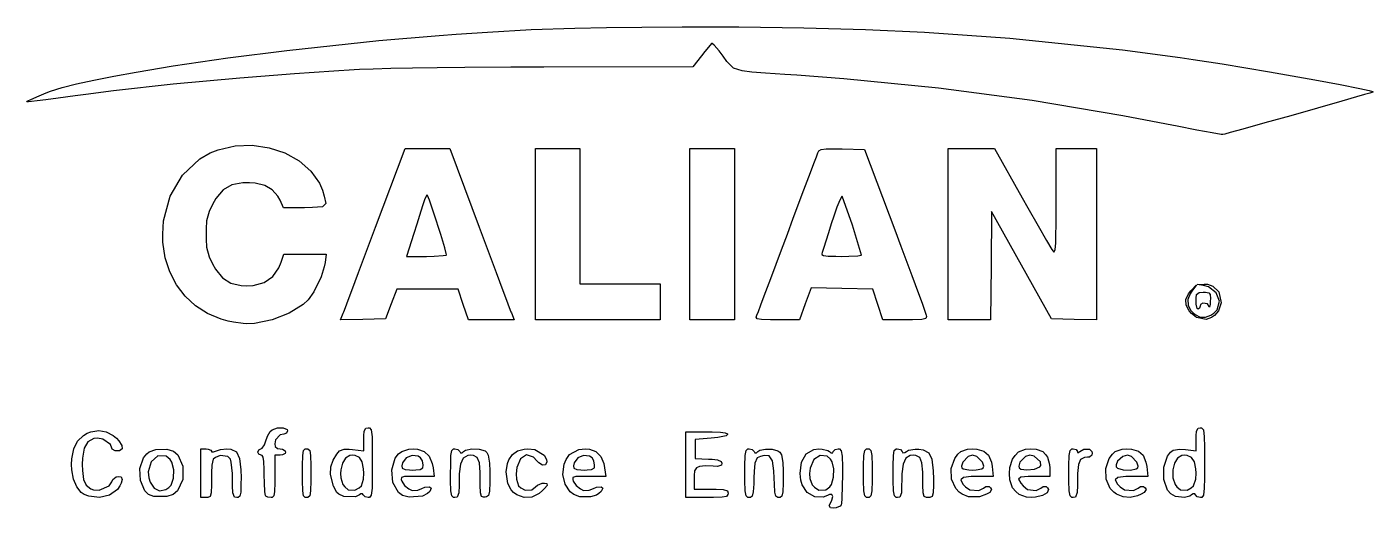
# Model space of a CAD drawing. Extents: x 33 to 669, y 0 to 227.
import ezdxf

# ---------------------------------------------------------------- set-up
doc = ezdxf.new("R2010")
doc.units = 0

msp = doc.modelspace()

# ---------------------------------------------------------------- linework, layer by layer
for p, q in [((199.066506, 221.018331), (227.5, 223.431587)), ((227.5, 223.431587), (235.560786, 224.020696)), ((235.560786, 224.020696), (250.46818, 225.027612)), ((250.46818, 225.027612), (271.094631, 226.151364)), ((271.094631, 226.151364), (291.7208, 226.877789)), ((291.7208, 226.877789), (306.627693, 227.178345)), ((306.627693, 227.178345), (323.268864, 227.357827)), ((323.268864, 227.357827), (342.338077, 227.43844)), ((342.338077, 227.43844), (353, 227.44861)), ((353, 227.44861), (369.073762, 227.401814)), ((369.073762, 227.401814), (399.775916, 227.004694)), ((399.775916, 227.004694), (428.873149, 226.182035)), ((428.873149, 226.182035), (456.752145, 224.908835)), ((456.752145, 224.908835), (497.132325, 222.099583)), ((127.77903, 212.77282), (155.685021, 216.356093)), ((155.685021, 216.356093), (199.066506, 221.018331)), ((355.605851, 218.862078), (353.084167, 215.761554)), ((356.194005, 219.533919), (355.605851, 218.862078)), ((356.431258, 219.537098), (356.194005, 219.533919)), ((357.402918, 218.784715), (356.431258, 219.537098)), ((359.765674, 216.123665), (357.402918, 218.784715)), ((497.132325, 222.099583), (550.317816, 216.543678)), ((550.317816, 216.543678), (577.5, 212.933658)), ((101.887036, 208.985285), (127.77903, 212.77282)), ((351.461225, 213.714754), (347.422449, 208.583014)), ((353.084167, 215.761554), (351.461225, 213.714754)), ((361.681757, 213.611383), (359.765674, 216.123665)), ((363.457659, 211.08812), (361.681757, 213.611383)), ((366.600762, 207.914888), (363.457659, 211.08812)), ((577.5, 212.933658), (583.650686, 212.039328)), ((583.650686, 212.039328), (597.378313, 209.916386)), ((597.378313, 209.916386), (619.679536, 206.226709)), ((64.521126, 202.31891), (73.923799, 204.193225)), ((73.923799, 204.193225), (84.409506, 206.101251)), ((84.409506, 206.101251), (101.887036, 208.985285)), ((159.298695, 205.24997), (133.367576, 203.235497)), ((177.83446, 206.532418), (159.298695, 205.24997)), ((187.5, 207.157609), (177.83446, 206.532418)), ((189.92024, 207.29061), (187.5, 207.157609)), ((196.366943, 207.541217), (189.92024, 207.29061)), ((204.782054, 207.768753), (196.366943, 207.541217)), ((214.957701, 207.970167), (204.782054, 207.768753)), ((226.686014, 208.142405), (214.957701, 207.970167)), ((239.759123, 208.282415), (226.686014, 208.142405)), ((261.435561, 208.425324), (239.759123, 208.282415)), ((276.961225, 208.471407), (261.435561, 208.425324)), ((347.422449, 208.583014), (276.961225, 208.471407)), ((370.661384, 206.638272), (366.600762, 207.914888)), ((375.160942, 206.057425), (370.661384, 206.638272)), ((381.705121, 205.534), (375.160942, 206.057425)), ((390.817325, 204.931916), (381.705121, 205.534)), ((396.5, 204.55885), (390.817325, 204.931916)), ((418.665708, 202.894552), (396.5, 204.55885)), ((619.679536, 206.226709), (641.06313, 202.459426)), ((42, 196.296263), (44.099163, 197.086616)), ((44.099163, 197.086616), (49.480023, 198.746767)), ((49.480023, 198.746767), (56.330272, 200.497144)), ((56.330272, 200.497144), (64.521126, 202.31891)), ((73.732014, 197.195687), (60.651003, 195.503218)), ((101.964016, 200.350261), (73.732014, 197.195687)), ((133.367576, 203.235497), (101.964016, 200.350261)), ((463.325478, 198.438861), (418.665708, 202.894552)), ((507.581581, 192.591559), (463.325478, 198.438861)), ((641.06313, 202.459426), (653.159419, 200.198517)), ((653.159419, 200.198517), (662.373401, 198.343707)), ((662.373401, 198.343707), (666.796954, 197.32512)), ((666.796954, 197.32512), (668.329754, 196.864758)), ((32.892761, 192.082435), (33, 192.266135)), ((33.567251, 191.996363), (32.892761, 192.082435)), ((33, 192.266135), (33.273926, 192.447268)), ((33.273926, 192.447268), (34.73584, 193.168725)), ((35.029333, 192.118629), (33.567251, 191.996363)), ((34.73584, 193.168725), (38.660156, 194.900944)), ((37.66577, 192.427274), (35.029333, 192.118629)), ((41.788918, 192.958867), (37.66577, 192.427274)), ((38.660156, 194.900944), (42, 196.296263)), ((47.711137, 193.749975), (41.788918, 192.958867)), ((55.744783, 194.837165), (47.711137, 193.749975)), ((60.651003, 195.503218), (55.744783, 194.837165)), ((550.424253, 185.48606), (507.581581, 192.591559)), ((653.793647, 192.313364), (642.304334, 189.02902)), ((660.864972, 194.356786), (653.793647, 192.313364)), ((664.513682, 195.42576), (660.864972, 194.356786)), ((667.10498, 196.20198), (664.513682, 195.42576)), ((668.463143, 196.63564), (667.10498, 196.20198)), ((668.329754, 196.864758), (668.624887, 196.708446)), ((668.624887, 196.708446), (668.463143, 196.63564)), ((571, 181.503178), (550.424253, 185.48606)), ((629.748351, 185.470171), (617.531467, 182.035268)), ((642.304334, 189.02902), (629.748351, 185.470171)), ((576.146867, 180.466492), (571, 181.503178)), ((585.437041, 178.656464), (576.146867, 180.466492)), ((592.659107, 177.331492), (585.437041, 178.656464)), ((607.059452, 179.122758), (601.196169, 177.520889)), ((617.531467, 182.035268), (607.059452, 179.122758)), ((596.93703, 176.652297), (592.659107, 177.331492)), ((597.698178, 176.605089), (596.93703, 176.652297)), ((598.564756, 176.82375), (597.698178, 176.605089)), ((601.196169, 177.520889), (598.564756, 176.82375)), ((114.588981, 165.085898), (119.485772, 167.888308)), ((119.485772, 167.888308), (123.264436, 169.414847)), ((123.264436, 169.414847), (131.175215, 171.236532)), ((131.175215, 171.236532), (139.2796, 171.508785)), ((139.2796, 171.508785), (147.244399, 170.342518)), ((147.244399, 170.342518), (154.73642, 167.848638)), ((154.73642, 167.848638), (161.422471, 164.138059)), ((197.557451, 132.75), (211.487331, 170)), ((211.487331, 170), (222.063524, 170)), ((222.063524, 170), (232.639718, 170)), ((232.639718, 170), (246.494146, 132.75)), ((273, 129.5), (273, 170)), ((273, 170), (283.5, 170)), ((283.5, 170), (294, 170)), ((294, 170), (294, 138)), ((346, 129.5), (346, 170)), ((346, 170), (356.5, 170)), ((356.5, 170), (367, 170)), ((367, 170), (367, 129.5)), ((404.524393, 162.951995), (405.701184, 166.083344)), ((405.701184, 166.083344), (406.390804, 167.909073)), ((406.390804, 167.909073), (406.534305, 168.282619)), ((406.534305, 168.282619), (406.814037, 168.810941)), ((406.814037, 168.810941), (407.908414, 169.51755)), ((407.908414, 169.51755), (410.297711, 169.834649)), ((410.297711, 169.834649), (414.679972, 169.854879)), ((414.679972, 169.854879), (417.836604, 169.782619)), ((417.836604, 169.782619), (428.434195, 169.5)), ((428.434195, 169.5), (442.727583, 131.5)), ((468, 129.5), (468, 170)), ((468, 170), (478.892857, 170)), ((478.892857, 170), (489.785715, 170)), ((489.785715, 170), (502.891422, 146.693092)), ((518.968197, 144.75), (519, 170)), ((519, 170), (528.5, 170)), ((528.5, 170), (538, 170)), ((538, 170), (538, 129.466168)), ((106.354899, 157.37991), (114.588981, 165.085898)), ((161.422471, 164.138059), (166.969358, 159.321688)), ((166.969358, 159.321688), (171.043889, 153.510437)), ((402.920017, 158.674093), (404.524393, 162.951995)), ((100.504898, 147.392633), (106.354899, 157.37991)), ((129.628362, 152.855566), (125.508333, 150.449883)), ((134.861197, 153.784539), (129.628362, 152.855566)), ((138.022382, 153.769685), (134.861197, 153.784539)), ((140.721843, 153.536956), (138.022382, 153.769685)), ((145.23955, 152.450287), (140.721843, 153.536956)), ((171.043889, 153.510437), (172.424898, 150.266391)), ((399.842078, 150.45542), (402.920017, 158.674093)), ((97.40467, 135.748387), (100.504898, 147.392633)), ((122.093225, 146.329324), (120.522552, 143.55154)), ((125.508333, 150.449883), (122.093225, 146.329324)), ((148.72948, 150.451024), (145.23955, 152.450287)), ((151.368244, 147.437991), (148.72948, 150.451024)), ((152.423631, 145.519694), (151.368244, 147.437991)), ((172.424898, 150.266391), (173.345215, 147.514494)), ((173.345215, 147.514494), (174.004747, 143.982434)), ((221.601501, 147.704102), (220.656676, 145.706055)), ((221.93174, 148), (221.601501, 147.704102)), ((222.131214, 147.700035), (221.93174, 148)), ((222.995788, 145.527855), (222.131214, 147.700035)), ((394.79775, 136.968903), (399.842078, 150.45542)), ((417.688897, 147.282364), (416.770757, 145.576426)), ((417.9338, 147.37888), (417.688897, 147.282364)), ((422.736366, 133.714797), (417.9338, 147.37888)), ((502.891422, 146.693092), (505.554078, 141.971567)), ((118.939928, 140.181799), (117.762385, 135.704453)), ((120.522552, 143.55154), (118.939928, 140.181799)), ((154.093835, 142), (152.423631, 145.519694)), ((164.046917, 142), (154.093835, 142)), ((167.769264, 142.012811), (164.046917, 142)), ((172.415633, 142.414486), (167.769264, 142.012811)), ((174.004747, 143.982434), (172.415633, 142.414486)), ((218.927744, 140.314697), (217.005982, 134.219922)), ((219.85623, 143.277295), (218.927744, 140.314697)), ((220.158462, 144.25), (219.85623, 143.277295)), ((220.656676, 145.706055), (220.158462, 144.25)), ((225.090038, 139.476633), (222.995788, 145.527855)), ((415.41822, 142.195078), (413.79535, 137.548477)), ((416.770757, 145.576426), (415.41822, 142.195078)), ((488.5, 140.139565), (488.233118, 114.569782)), ((502.645554, 114.819782), (488.5, 140.139565)), ((505.554078, 141.971567), (510.457665, 133.352359)), ((518.931025, 134.121488), (518.961022, 140.772673)), ((518.961022, 140.772673), (518.968197, 144.75)), ((97, 129.5), (97.40467, 135.748387)), ((117.762385, 135.704453), (117.521925, 131.928095)), ((217.005982, 134.219922), (215.590694, 129.75)), ((228.344128, 129.380325), (225.090038, 139.476633)), ((294, 138), (294, 106)), ((392.006623, 129.5), (394.79775, 136.968903)), ((412.93381, 134.87888), (411.262694, 129.585479)), ((413.79535, 137.548477), (412.93381, 134.87888)), ((427, 119.59595), (422.736366, 133.714797)), ((518.870411, 129.056872), (518.931025, 134.121488)), ((97.141769, 125.667339), (97, 129.5)), ((117.521925, 131.928095), (117.5, 129.5)), ((117.5, 129.5), (117.521925, 127.071905)), ((194.731852, 125.200231), (197.557451, 132.75)), ((215.590694, 129.75), (212.181039, 119)), ((230.275428, 122.941668), (228.344128, 129.380325)), ((246.494146, 132.75), (249.30454, 125.200928)), ((273, 89), (273, 129.5)), ((346, 89), (346, 129.5)), ((367, 129.5), (367, 89)), ((389.215616, 122.031763), (392.006623, 129.5)), ((411.262694, 129.585479), (409.2391, 123.240594)), ((442.727583, 131.5), (445.611027, 123.820679)), ((468, 89), (468, 129.5)), ((510.457665, 133.352359), (514.400408, 126.522037)), ((518.767476, 125.397157), (518.870411, 129.056872)), ((538, 129.466168), (538, 88.932337)), ((98.251111, 118.364771), (97.141769, 125.667339)), ((117.521925, 127.071905), (117.762385, 123.295547)), ((117.762385, 123.295547), (118.939928, 118.818201)), ((189.553201, 111.397718), (194.731852, 125.200231)), ((230.953774, 120.326704), (230.275428, 122.941668)), ((249.30454, 125.200928), (254.455887, 111.403564)), ((384.172178, 108.550171), (389.215616, 122.031763)), ((409.2391, 123.240594), (408.435944, 120.774164)), ((445.611027, 123.820679), (450.807277, 109.906372)), ((514.400408, 126.522037), (516.904054, 122.309116)), ((516.904054, 122.309116), (517.466761, 121.443092)), ((517.466761, 121.443092), (517.904965, 121.028905)), ((517.904965, 121.028905), (518.508122, 122.144373)), ((518.508122, 122.144373), (518.767476, 125.397157)), ((100.406391, 111.618989), (98.251111, 118.364771)), ((118.939928, 118.818201), (120.522552, 115.44846)), ((120.522552, 115.44846), (121.988463, 112.877034)), ((151.916486, 113.633899), (152.95438, 116.25)), ((152.95438, 116.25), (154.155104, 120)), ((154.155104, 120), (164.209221, 120)), ((164.209221, 120), (174.263338, 120)), ((173.73588, 116.067502), (173.341241, 114.057387)), ((174.263338, 120), (173.73588, 116.067502)), ((212.181039, 119), (221.590519, 119)), ((221.590519, 119), (225.246952, 119.05918)), ((225.246952, 119.05918), (229.403626, 119.331421)), ((229.403626, 119.331421), (230.837403, 119.599341)), ((230.837403, 119.599341), (231.036855, 119.75)), ((231.036855, 119.75), (230.953774, 120.326704)), ((408.255701, 120.25), (408.248122, 119.924727)), ((408.248122, 119.924727), (409.073881, 119.438835)), ((408.435944, 120.774164), (408.255701, 120.25)), ((409.073881, 119.438835), (411.213632, 119.146114)), ((411.213632, 119.146114), (414.898697, 119.014916)), ((414.898697, 119.014916), (417.393011, 119)), ((417.393011, 119), (421.123225, 119.047024)), ((421.123225, 119.047024), (425.35349, 119.263347)), ((425.35349, 119.263347), (426.80392, 119.476236)), ((426.80392, 119.476236), (427, 119.59595)), ((488.233118, 114.569782), (487.966235, 89)), ((516.791108, 89.5), (502.645554, 114.819782)), ((103.541448, 105.517731), (100.406391, 111.618989)), ((121.988463, 112.877034), (125.279407, 108.902812)), ((125.279407, 108.902812), (129.220327, 106.377074)), ((144.916436, 106.601254), (148.977287, 109.425058)), ((148.977287, 109.425058), (151.916486, 113.633899)), ((171.807743, 109.379119), (168.315039, 102.186136)), ((173.341241, 114.057387), (171.807743, 109.379119)), ((186.329319, 102.835351), (189.553201, 111.397718)), ((254.455887, 111.403564), (257.663262, 102.847797)), ((381.095378, 100.337808), (384.172178, 108.550171)), ((450.807277, 109.906372), (453.964663, 101.38447)), ((107.590121, 100.148734), (103.541448, 105.517731)), ((129.220327, 106.377074), (134.016593, 105.168198)), ((134.016593, 105.168198), (136.79966, 105.01645)), ((136.79966, 105.01645), (139.769407, 105.187153)), ((139.769407, 105.187153), (144.916436, 106.601254)), ((168.315039, 102.186136), (165.711225, 98.416714)), ((184.611845, 98.290981), (186.329319, 102.835351)), ((207.552998, 103.5), (204.863605, 96.5)), ((222.026499, 103.5), (207.552998, 103.5)), ((236.5, 103.5), (222.026499, 103.5)), ((238.985257, 96.25), (236.5, 103.5)), ((257.663262, 102.847797), (259.372222, 98.308868)), ((294, 106), (313, 106)), ((313, 106), (332, 106)), ((332, 106), (332, 97.5)), ((403.221946, 104.052195), (400.477025, 96.526098)), ((417.778866, 103.776098), (403.221946, 104.052195)), ((432.335786, 103.5), (417.778866, 103.776098)), ((434.751226, 96.25), (432.335786, 103.5)), ((581.483091, 101.322361), (582.59774, 102.694236)), ((583.09774, 102.615141), (582.1949, 101.208871)), ((582.59774, 102.694236), (585.19548, 105.5)), ((585.19548, 105.5), (583.09774, 102.615141)), ((585.205992, 100.975479), (586.489683, 101.922153)), ((585.5, 105.700336), (588.795455, 105.850168)), ((588.5, 105.270091), (585.5, 105.700336)), ((586.489683, 101.922153), (588.43732, 102)), ((588.43732, 102), (589.559556, 101.989568)), ((590.979607, 104.577842), (588.5, 105.270091)), ((588.795455, 105.850168), (590.352398, 105.784932)), ((589.559556, 101.989568), (591.010542, 101.762178)), ((590.352398, 105.784932), (593.017137, 104.906842)), ((594.570453, 101.733184), (590.979607, 104.577842)), ((591.010542, 101.762178), (591.653576, 100.939567)), ((593.017137, 104.906842), (595.79258, 102.160902)), ((596.022483, 97.794309), (594.570453, 101.733184)), ((595.79258, 102.160902), (596.936104, 97.06522)), ((112.486248, 95.599734), (107.590121, 100.148734)), ((118.16367, 91.958469), (112.486248, 95.599734)), ((163.381672, 96.169011), (156.814805, 92.081944)), ((165.711225, 98.416714), (163.381672, 96.169011)), ((183.31287, 94.871675), (184.611845, 98.290981)), ((204.863605, 96.5), (202.174212, 89.5)), ((241.470514, 89), (238.985257, 96.25)), ((259.372222, 98.308868), (260.665045, 94.895673)), ((332, 97.5), (332, 89)), ((378.316208, 92.939603), (379.491943, 96.065109)), ((379.491943, 96.065109), (381.095378, 100.337808)), ((400.477025, 96.526098), (397.732104, 89)), ((437.166667, 89), (434.751226, 96.25)), ((453.964663, 101.38447), (455.602781, 96.924088)), ((455.602781, 96.924088), (456.796196, 93.633017)), ((580.243334, 98.624621), (581.483091, 101.322361)), ((580.323938, 95.956), (580.243334, 98.624621)), ((581.726072, 93.277829), (580.323938, 95.956)), ((582.1949, 101.208871), (581.20106, 98.520269)), ((581.20106, 98.520269), (581.290008, 95.98732)), ((581.290008, 95.98732), (582.46215, 93.598504)), ((585, 98), (585.01056, 99.28898)), ((585.078906, 96.446875), (585, 98)), ((585.01056, 99.28898), (585.205992, 100.975479)), ((585.611719, 94.315625), (585.078906, 96.446875)), ((587, 95.5), (586.70625, 94.440625)), ((587.162809, 96.180529), (587, 95.5)), ((588.217345, 96.907176), (587.162809, 96.180529)), ((590.381755, 96.484064), (588.217345, 96.907176)), ((591.248897, 95.25), (590.381755, 96.484064)), ((591.68364, 96.237891), (591.411562, 94.905859)), ((591.653576, 100.939567), (591.788692, 99.137913)), ((591.759542, 97.75), (591.68364, 96.237891)), ((591.788692, 99.137913), (591.759542, 97.75)), ((594.958506, 93.784412), (596.022483, 97.794309)), ((596.936104, 97.06522), (595.645426, 93.194865)), ((124.556224, 89.312675), (118.16367, 91.958469)), ((128, 88.390498), (124.556224, 89.312675)), ((156.814805, 92.081944), (148.746728, 88.944695)), ((180.944654, 88.931775), (182.286112, 92.215888)), ((191.559433, 89.215888), (180.944654, 88.931775)), ((182.286112, 92.215888), (182.495032, 92.743685)), ((182.495032, 92.743685), (183.31287, 94.871675)), ((202.174212, 89.5), (191.559433, 89.215888)), ((260.665045, 94.895673), (261.479416, 92.774323)), ((261.479416, 92.774323), (261.687707, 92.25)), ((261.687707, 92.25), (263.02684, 89)), ((377.328733, 90.215501), (377.484835, 90.75)), ((377.772372, 89.493273), (377.328733, 90.215501)), ((377.484835, 90.75), (377.627735, 91.120224)), ((377.627735, 91.120224), (378.316208, 92.939603)), ((379.790731, 89.131901), (377.772372, 89.493273)), ((384.064127, 89.00958), (379.790731, 89.131901)), ((387.259063, 89), (384.064127, 89.00958)), ((451.135817, 89.005269), (447.691741, 89)), ((455.570386, 89.124271), (451.135817, 89.005269)), ((457.487032, 89.558681), (455.570386, 89.124271)), ((456.796196, 93.633017), (457.48383, 91.676346)), ((457.48383, 91.676346), (457.618893, 91.25)), ((457.789983, 90.513443), (457.487032, 89.558681)), ((457.618893, 91.25), (457.789983, 90.513443)), ((527.395554, 89.216168), (516.791108, 89.5)), ((538, 88.932337), (527.395554, 89.216168)), ((582.923077, 91.923077), (581.726072, 93.277829)), ((582.46215, 93.598504), (583.454545, 92.454545)), ((585.211675, 90.068136), (582.923077, 91.923077)), ((583.454545, 92.454545), (584.598271, 91.464126)), ((584.598271, 91.464126), (586.986943, 90.290534)), ((589.801194, 89.208281), (585.211675, 90.068136)), ((586, 94), (585.611719, 94.315625)), ((586.70625, 94.440625), (586, 94)), ((586.986943, 90.290534), (589.4843, 90.194283)), ((589.4843, 90.194283), (592.058809, 91.176589)), ((592.315741, 90.163343), (589.801194, 89.208281)), ((591.411562, 94.905859), (591.248897, 95.25)), ((592.058809, 91.176589), (593.365141, 92.07258)), ((593.66317, 91.031731), (592.315741, 90.163343)), ((593.365141, 92.07258), (594.958506, 93.784412)), ((595.645426, 93.194865), (593.66317, 91.031731)), ((130.3775, 87.909063), (128, 88.390498)), ((134.941754, 87.212842), (130.3775, 87.909063)), ((136.566341, 87.083808), (134.941754, 87.212842)), ((140.428411, 87.243699), (136.566341, 87.083808)), ((148.746728, 88.944695), (140.428411, 87.243699)), ((252.248677, 89), (241.470514, 89)), ((263.02684, 89), (252.248677, 89)), ((302.5, 89), (273, 89)), ((332, 89), (302.5, 89)), ((356.5, 89), (346, 89)), ((367, 89), (356.5, 89)), ((397.732104, 89), (387.259063, 89)), ((447.691741, 89), (437.166667, 89)), ((477.983118, 89), (468, 89)), ((487.966235, 89), (477.983118, 89)), ((56.80822, 31.63508), (59.556902, 34.336898)), ((59.556902, 34.336898), (61.293485, 35.353133)), ((61.293485, 35.353133), (63.131105, 36.095034)), ((64.482984, 32.821498), (61.733072, 31.353779)), ((63.131105, 36.095034), (66.802536, 36.676473)), ((66.243839, 33), (64.482984, 32.821498)), ((68.680935, 32.58993), (66.243839, 33)), ((66.802536, 36.676473), (70.353399, 36.074348)), ((72.404832, 30.024169), (68.680935, 32.58993)), ((70.353399, 36.074348), (73.645104, 34.312158)), ((73.645104, 34.312158), (75.150463, 33.003383)), ((75.150463, 33.003383), (76.331997, 31.717242)), ((145.531838, 31.25), (146.47314, 34.059375)), ((146.47314, 34.059375), (147.766281, 36.25)), ((147.766281, 36.25), (148.682766, 36.987322)), ((148.682766, 36.987322), (151.232745, 37.875598)), ((150.30968, 32.197858), (150, 30.3)), ((152.504041, 34.653453), (150.30968, 32.197858)), ((151.232745, 37.875598), (153.911558, 37.956935)), ((154.2, 35), (152.504041, 34.653453)), ((153.911558, 37.956935), (155.726592, 37.201193)), ((155.47125, 35.440625), (154.2, 35)), ((156, 36.5), (155.47125, 35.440625)), ((155.726592, 37.201193), (156, 36.5)), ((192, 32.572253), (192.013982, 34.172427)), ((192, 27.144506), (192, 32.572253)), ((192.013982, 34.172427), (192.17024, 36.381898)), ((192.17024, 36.381898), (192.947384, 37.821441)), ((192.947384, 37.821441), (194, 38)), ((194, 38), (194.636955, 37.94043)), ((194.636955, 37.94043), (195.476207, 36.954102)), ((195.476207, 36.954102), (195.873224, 33.678711)), ((195.873224, 33.678711), (195.979892, 28.902222)), ((344, 20.5), (344, 36)), ((344, 36), (354, 36)), ((356, 33), (348.5, 32.5)), ((348.5, 32.5), (348.5, 28)), ((354, 36), (356.570352, 35.98457)), ((359.240498, 33.296242), (356, 33)), ((356.570352, 35.98457), (360.41543, 35.850586)), ((363.154772, 34.18011), (359.240498, 33.296242)), ((360.41543, 35.850586), (362.71582, 35.555664)), ((362.71582, 35.555664), (363.690898, 35.07168)), ((363.75, 34.75), (363.154772, 34.18011)), ((363.690898, 35.07168), (363.75, 34.75)), ((585, 32.547115), (585.013935, 34.155587)), ((585, 27.09423), (585, 32.547115)), ((585.013935, 34.155587), (585.169942, 36.37576)), ((585.169942, 36.37576), (585.946906, 37.821049)), ((585.946906, 37.821049), (587, 38)), ((587, 38), (587.636955, 37.94043)), ((587.636955, 37.94043), (588.476207, 36.954102)), ((588.476207, 36.954102), (588.873224, 33.678711)), ((588.873224, 33.678711), (588.979892, 28.902222)), ((54.112123, 23.359126), (55.002501, 27.994387)), ((55.002501, 27.994387), (56.80822, 31.63508)), ((59.960733, 28.316868), (59.104173, 23.604882)), ((61.733072, 31.353779), (59.960733, 28.316868)), ((73, 28.345012), (72.404832, 30.024169)), ((73.18988, 27.810849), (73, 28.345012)), ((74.50714, 27.102156), (73.18988, 27.810849)), ((75.5, 27), (74.50714, 27.102156)), ((76.600183, 27.111074), (75.5, 27)), ((76.331997, 31.717242), (77.724082, 29.530125)), ((77.815776, 27.955258), (76.600183, 27.111074)), ((77.724082, 29.530125), (77.815776, 27.955258)), ((87.877065, 23.833416), (89.457386, 25.717004)), ((89.457386, 25.717004), (90.684417, 26.55835)), ((90.684417, 26.55835), (93.799176, 27.690255)), ((93.799176, 27.690255), (99.035102, 27.902909)), ((99.035102, 27.902909), (102.055391, 26.970356)), ((102.055391, 26.970356), (104.174024, 25.233742)), ((115, 16.5), (115, 28)), ((115, 28), (117.5, 28)), ((117.5, 28), (118.470703, 27.918318)), ((118.470703, 27.918318), (119.802734, 27.366759)), ((119.802734, 27.366759), (120, 26.964816)), ((120, 26.964816), (120.114728, 26.563428)), ((120.114728, 26.563428), (121.069531, 26.563428)), ((121.069531, 26.563428), (121.934259, 26.964816)), ((121.934259, 26.964816), (124.331108, 27.695915)), ((124.331108, 27.695915), (127.377555, 28)), ((127.377555, 28), (129.207149, 27.867718)), ((129.207149, 27.867718), (131.837789, 26.598268)), ((131.837789, 26.598268), (133.323528, 23.519638)), ((142, 26.5), (142.417285, 27.559375)), ((142.440625, 25.440625), (142, 26.5)), ((142.417285, 27.559375), (143.420545, 28)), ((143.5, 25), (142.440625, 25.440625)), ((143.420545, 28), (144.031218, 28.25226)), ((144.031218, 28.25226), (145.150705, 29.975531)), ((145.150705, 29.975531), (145.531838, 31.25)), ((150, 30.3), (150.117527, 29.186875)), ((150.117527, 29.186875), (151.290082, 28.108125)), ((151.290082, 28.108125), (152.5, 28)), ((152.5, 28), (153.546875, 27.896875)), ((153.546875, 27.896875), (154.828125, 27.128125)), ((154.828125, 25.871875), (153.546875, 25.103125)), ((154.828125, 27.128125), (155, 26.5)), ((155, 26.5), (154.828125, 25.871875)), ((163.136039, 24.899414), (163.539232, 27.217773)), ((163.539232, 27.217773), (164.373132, 27.950195)), ((164.373132, 27.950195), (165, 28)), ((165, 28), (165.626868, 27.950195)), ((165.626868, 27.950195), (166.460768, 27.217773)), ((166.460768, 27.217773), (166.863961, 24.899414)), ((177.503449, 22.645704), (179.195196, 25.521022)), ((179.195196, 25.521022), (180.505433, 26.993587)), ((180.505433, 26.993587), (182.662046, 27.893701)), ((182.662046, 27.893701), (185.015156, 27.850435)), ((185.015156, 27.850435), (186.668915, 27.694722)), ((186.668915, 27.694722), (192, 27.144506)), ((195.979892, 28.902222), (195.998624, 24.294556)), ((206.759313, 23.647273), (208.427339, 25.691158)), ((208.427339, 25.691158), (209.889967, 26.740509)), ((209.889967, 26.740509), (213.288245, 27.868775)), ((213.288245, 27.868775), (215.38145, 28)), ((215.38145, 28), (217.284838, 27.857294)), ((217.284838, 27.857294), (220.476268, 26.724944)), ((220.476268, 26.724944), (222.825568, 24.484015)), ((233.137695, 24.826172), (233.528971, 27.173828)), ((233.528971, 27.173828), (234.323893, 27.943359)), ((234.323893, 27.943359), (234.916667, 28)), ((234.916667, 28), (236.404948, 27.632812)), ((236.404948, 27.632812), (237.291667, 26.75)), ((237.291667, 26.75), (237.575938, 26.1875)), ((237.575938, 26.1875), (238.400729, 26.1875)), ((238.400729, 26.1875), (239.075, 26.75)), ((239.075, 26.75), (240.046593, 27.346464)), ((240.046593, 27.346464), (243.001174, 27.96078)), ((243.001174, 27.96078), (246.4243, 27.835754)), ((246.4243, 27.835754), (249.259991, 27.009954)), ((249.259991, 27.009954), (250.127555, 26.346317)), ((250.127555, 26.346317), (250.74406, 25.041141)), ((262.194025, 25.376218), (264.54588, 27.07633)), ((264.54588, 27.07633), (267.645604, 27.899691)), ((267.645604, 27.899691), (269.5, 28)), ((269.5, 28), (272.697408, 27.647907)), ((272.697408, 27.647907), (277.228081, 25.057253)), ((289.064869, 25.350796), (293.501408, 27.73943)), ((293.501408, 27.73943), (296.759945, 28)), ((296.759945, 28), (298.532342, 27.850028)), ((298.532342, 27.850028), (301.564174, 26.678239)), ((301.564174, 26.678239), (303.84951, 24.406173)), ((348.5, 28), (348.5, 23.5)), ((372.137695, 24.826172), (372.528971, 27.173828)), ((372.528971, 27.173828), (373.323893, 27.943359)), ((373.323893, 27.943359), (373.916667, 28)), ((373.916667, 28), (375.404948, 27.632812)), ((375.404948, 27.632812), (376.291667, 26.75)), ((376.291667, 26.75), (376.575938, 26.1875)), ((376.575938, 26.1875), (377.400729, 26.1875)), ((377.400729, 26.1875), (378.075, 26.75)), ((378.075, 26.75), (378.978974, 27.318979)), ((378.978974, 27.318979), (381.676381, 27.917573)), ((381.676381, 27.917573), (384.819757, 27.819986)), ((384.819757, 27.819986), (387.521128, 27.053786)), ((387.521128, 27.053786), (388.428571, 26.428571)), ((388.428571, 26.428571), (389.187757, 25.199824)), ((398.734221, 21.715652), (400.972772, 25.617443)), ((400.972772, 25.617443), (404.579761, 27.721917)), ((404.579761, 27.721917), (406.838955, 28)), ((406.838955, 28), (408.403849, 27.901367)), ((408.403849, 27.901367), (411.113757, 27.235352)), ((411.113757, 27.235352), (411.925, 26.75)), ((411.925, 26.75), (412.599271, 26.1875)), ((412.599271, 26.1875), (413.424062, 26.1875)), ((413.424062, 26.1875), (413.708333, 26.75)), ((413.708333, 26.75), (414.595052, 27.632812)), ((414.595052, 27.632812), (416.083333, 28)), ((416.083333, 28), (416.678466, 27.94102)), ((416.678466, 27.94102), (417.474639, 27.121898)), ((417.474639, 27.121898), (417.864471, 24.596151)), ((428.136039, 24.899414), (428.539232, 27.217773)), ((428.539232, 27.217773), (429.373132, 27.950195)), ((429.373132, 27.950195), (430, 28)), ((430, 28), (430.626868, 27.950195)), ((430.626868, 27.950195), (431.460768, 27.217773)), ((431.460768, 27.217773), (431.863961, 24.899414)), ((442.137695, 24.826172), (442.528971, 27.173828)), ((442.528971, 27.173828), (443.323893, 27.943359)), ((443.323893, 27.943359), (443.916667, 28)), ((443.916667, 28), (445.393897, 27.632812)), ((445.393897, 27.632812), (446.254045, 26.75)), ((446.254045, 26.75), (446.531767, 26.197754)), ((446.531767, 26.197754), (447.467148, 26.2262)), ((447.467148, 26.2262), (448.263474, 26.811109)), ((448.263474, 26.811109), (449.221934, 27.316189)), ((449.221934, 27.316189), (452.302768, 27.839318)), ((452.302768, 27.839318), (454.152708, 27.811109)), ((454.152708, 27.811109), (456.080897, 27.554121)), ((456.080897, 27.554121), (458.812672, 26.173551)), ((458.812672, 26.173551), (460.31688, 23.077952)), ((471.064058, 23.44506), (472.574409, 25.485787)), ((472.574409, 25.485787), (473.911351, 26.704557)), ((473.911351, 26.704557), (477.081709, 27.882462)), ((477.081709, 27.882462), (479.341467, 28)), ((479.341467, 28), (481.469196, 27.889248)), ((481.469196, 27.889248), (484.815608, 26.954963)), ((484.815608, 26.954963), (487.071427, 24.963043)), ((499.588894, 24.923275), (501.104759, 26.524094)), ((501.104759, 26.524094), (504.408477, 27.892622)), ((504.408477, 27.892622), (507.016313, 28)), ((507.016313, 28), (509.555771, 27.897379)), ((509.555771, 27.897379), (512.685774, 26.704066)), ((512.685774, 26.704066), (513.92742, 25.365141)), ((525.136039, 24.899414), (525.539232, 27.217773)), ((525.539232, 27.217773), (526.373132, 27.950195)), ((526.373132, 27.950195), (527, 28)), ((527, 28), (528.4125, 27.6475)), ((528.4125, 27.6475), (529, 26.8)), ((529, 26.8), (529.05625, 26.275)), ((529.05625, 26.275), (529.61875, 26.275)), ((529.61875, 26.275), (530.2, 26.8)), ((530.2, 26.8), (531.955198, 27.845963)), ((531.955198, 27.845963), (534.695436, 27.790013)), ((534.695436, 27.790013), (535.833318, 26.774358)), ((535.833318, 26.774358), (536, 26)), ((536, 26), (535.870313, 25.088315)), ((544.023701, 23.409688), (545.557441, 25.467479)), ((545.557441, 25.467479), (546.903311, 26.697172)), ((546.903311, 26.697172), (550.07796, 27.882289)), ((550.07796, 27.882289), (552.341467, 28)), ((552.341467, 28), (554.469196, 27.889248)), ((554.469196, 27.889248), (557.815608, 26.954963)), ((557.815608, 26.954963), (560.071427, 24.963043)), ((571.475157, 24.59442), (572.980445, 26.482303)), ((572.980445, 26.482303), (574.181497, 27.342639)), ((574.181497, 27.342639), (577.426519, 27.901336)), ((577.426519, 27.901336), (579.984663, 27.688222)), ((579.984663, 27.688222), (585, 27.09423)), ((588.979892, 28.902222), (588.998624, 24.294556)), ((54.001554, 20.651129), (54.112123, 23.359126)), ((54.102039, 18.149595), (54.001554, 20.651129)), ((59.104173, 23.604882), (59, 20.587648)), ((59, 20.587648), (59.067459, 17.848069)), ((86.208529, 18.74734), (87.877065, 23.833416)), ((91.492127, 21.912889), (90.134042, 17.117612)), ((94.667003, 24.680368), (91.492127, 21.912889)), ((98.592403, 24.490606), (94.667003, 24.680368)), ((100.503341, 22.996308), (98.592403, 24.490606)), ((101.372348, 21.67114), (100.503341, 22.996308)), ((102.28458, 18.12768), (101.372348, 21.67114)), ((104.174024, 25.233742), (106.576393, 19.84979)), ((106.576393, 19.84979), (106.541159, 13.521861)), ((120.166005, 20.335406), (120.013734, 16.608252)), ((120.918419, 23.122874), (120.166005, 20.335406)), ((121.934259, 23.964816), (120.918419, 23.122874)), ((124.13444, 24.799073), (121.934259, 23.964816)), ((127.806227, 24.329521), (124.13444, 24.799073)), ((128.964816, 23.065741), (127.806227, 24.329521)), ((129.366759, 21.678268), (128.964816, 23.065741)), ((129.918318, 16.350143), (129.366759, 21.678268)), ((133.323528, 23.519638), (133.936161, 18.068634)), ((143.916504, 24.911892), (143.5, 25)), ((144.513463, 24.058594), (143.916504, 24.911892)), ((144.848703, 21.972656), (144.513463, 24.058594)), ((144.98584, 18.258247), (144.848703, 21.972656)), ((152.5, 25), (150, 25)), ((150, 25), (150, 15)), ((153.546875, 25.103125), (152.5, 25)), ((163, 16.5), (163.008662, 20.104492)), ((163.008662, 20.104492), (163.136039, 24.899414)), ((166.863961, 24.899414), (166.991338, 20.104492)), ((166.991338, 20.104492), (167, 16.5)), ((176.315054, 15.922089), (176.444862, 19.55778)), ((176.444862, 19.55778), (177.503449, 22.645704)), ((181.881748, 21.300231), (181.102878, 18.130705)), ((183.326654, 23.597873), (181.881748, 21.300231)), ((185.319857, 24.836407), (183.326654, 23.597873)), ((186.485275, 25), (185.319857, 24.836407)), ((187.83401, 24.879358), (186.485275, 25)), ((189.931863, 23.882336), (187.83401, 24.879358)), ((191.276123, 21.8068), (189.931863, 23.882336)), ((191.921864, 18.567719), (191.276123, 21.8068)), ((196, 21.5), (195.998376, 18.744852)), ((195.998624, 24.294556), (196, 21.5)), ((205.158216, 18.107978), (206.759313, 23.647273)), ((210.260981, 21.392828), (210, 19.928571)), ((210, 19.928571), (210.180556, 18.932143)), ((212.031304, 23.713875), (210.260981, 21.392828)), ((214.760507, 24.914547), (212.031304, 23.713875)), ((217.601864, 24.62234), (214.760507, 24.914547)), ((218.8, 23.8), (217.601864, 24.62234)), ((219.6475, 22.276875), (218.8, 23.8)), ((220, 20.3), (219.6475, 22.276875)), ((219.858696, 19.0575), (220, 20.3)), ((222.825568, 24.484015), (224.306735, 21.15931)), ((224.306735, 21.15931), (224.713642, 19.098293)), ((224.713642, 19.098293), (225.263338, 15)), ((233, 16.5), (233.00944, 20.056641)), ((233.00944, 20.056641), (233.137695, 24.826172)), ((237.647257, 20.812543), (237.066591, 16.226608)), ((238.931104, 23.59647), (237.647257, 20.812543)), ((241.045971, 24.855603), (238.931104, 23.59647)), ((242.454988, 25), (241.045971, 24.855603)), ((243.734638, 24.899863), (242.454988, 25)), ((245.552788, 23.903466), (243.734638, 24.899863)), ((246.557768, 21.411576), (245.552788, 23.903466)), ((246.959615, 16.903396), (246.557768, 21.411576)), ((250.74406, 25.041141), (251.317037, 21.2815)), ((251.317037, 21.2815), (251.480117, 17.445833)), ((259.241419, 17.179274), (259.899914, 21.060281)), ((259.899914, 21.060281), (260.512973, 22.743648)), ((260.512973, 22.743648), (262.194025, 25.376218)), ((264.248779, 19.118881), (264, 16.227963)), ((265.991936, 23.33485), (264.248779, 19.118881)), ((268.84685, 25.119737), (265.991936, 23.33485)), ((272.154666, 24.061627), (268.84685, 25.119737)), ((273.772519, 22.337725), (272.154666, 24.061627)), ((274.659652, 21.32619), (273.772519, 22.337725)), ((276.439945, 20.277138), (274.659652, 21.32619)), ((277.852834, 20.474369), (276.439945, 20.277138)), ((277.228081, 25.057253), (278.297746, 22.96942)), ((278.447787, 21.854991), (277.852834, 20.474369)), ((278.297746, 22.96942), (278.447787, 21.854991)), ((286.015873, 15.889048), (286.589056, 20.726132)), ((286.589056, 20.726132), (287.51035, 23.020016)), ((287.51035, 23.020016), (289.064869, 25.350796)), ((291.260981, 21.392828), (291, 19.928571)), ((291, 19.928571), (291.180556, 18.932143)), ((293.031304, 23.713875), (291.260981, 21.392828)), ((295.760507, 24.914547), (293.031304, 23.713875)), ((298.601864, 24.62234), (295.760507, 24.914547)), ((299.8, 23.8), (298.601864, 24.62234)), ((300.6475, 22.276875), (299.8, 23.8)), ((301, 20.3), (300.6475, 22.276875)), ((300.858696, 19.0575), (301, 20.3)), ((303.84951, 24.406173), (305.313291, 21.108453)), ((305.313291, 21.108453), (305.713642, 19.098293)), ((305.713642, 19.098293), (306.263338, 15)), ((344, 5), (344, 20.5)), ((349.157541, 19.103279), (348.198173, 17.572727)), ((348.5, 23.5), (354.75, 23.202283)), ((350.490263, 19.586912), (349.157541, 19.103279)), ((353.426871, 19.916003), (350.490263, 19.586912)), ((356.990263, 19.829538), (353.426871, 19.916003)), ((354.75, 23.202283), (356.494749, 23.103221)), ((356.494749, 23.103221), (358.987021, 22.828453)), ((359.000865, 19.709002), (356.990263, 19.829538)), ((358.987021, 22.828453), (360.746472, 22.058004)), ((360.834839, 20.324781), (359.000865, 19.709002)), ((360.746472, 22.058004), (361, 21.175857)), ((361, 21.175857), (360.834839, 20.324781)), ((372, 16.5), (372.00944, 20.056641)), ((372.00944, 20.056641), (372.137695, 24.826172)), ((376.58576, 21.205056), (376.313286, 17.241655)), ((377.693125, 23.715607), (376.58576, 21.205056)), ((379.302769, 24.439977), (377.693125, 23.715607)), ((381.024707, 24.933159), (379.302769, 24.439977)), ((383.498323, 24.693916), (381.024707, 24.933159)), ((384.930403, 22.420195), (383.498323, 24.693916)), ((385.623522, 17.631597), (384.930403, 22.420195)), ((389.187757, 25.199824), (389.823821, 21.626767)), ((389.823821, 21.626767), (389.982416, 17.581403)), ((398.047993, 16.337058), (398.734221, 21.715652)), ((404.537359, 22.906511), (402.755391, 18.901727)), ((407.433881, 24.926159), (404.537359, 22.906511)), ((410.748528, 24.475075), (407.433881, 24.926159)), ((412.345012, 23.171259), (410.748528, 24.475075)), ((413.132322, 21.940402), (412.345012, 23.171259)), ((413.978867, 18.501342), (413.132322, 21.940402)), ((417.864471, 24.596151), (417.990897, 19.437689)), ((417.990897, 19.437689), (418, 15.581787)), ((428, 16.5), (428.008662, 20.104492)), ((428.008662, 20.104492), (428.136039, 24.899414)), ((431.863961, 24.899414), (431.991338, 20.104492)), ((431.991338, 20.104492), (432, 16.5)), ((442, 16.5), (442.00944, 20.056641)), ((442.00944, 20.056641), (442.137695, 24.826172)), ((446.647257, 20.812543), (446.066591, 16.226608)), ((447.931104, 23.59647), (446.647257, 20.812543)), ((450.045971, 24.855603), (447.931104, 23.59647)), ((451.454988, 25), (450.045971, 24.855603)), ((452.732949, 24.899886), (451.454988, 25)), ((454.550203, 23.906411), (452.732949, 24.899886)), ((455.556217, 21.427352), (454.550203, 23.906411)), ((455.959373, 16.949203), (455.556217, 21.427352)), ((460.31688, 23.077952), (460.919809, 17.595839)), ((469.420683, 18.690992), (471.064058, 23.44506)), ((474.875243, 21.723137), (474.259535, 19.819062)), ((474.259535, 19.819062), (474.472821, 19.043976)), ((477.441994, 24.323655), (474.875243, 21.723137)), ((479.5, 25), (477.441994, 24.323655)), ((481.558006, 24.323655), (479.5, 25)), ((484.124757, 21.723137), (481.558006, 24.323655)), ((484.740465, 19.819062), (484.124757, 21.723137)), ((484.527179, 19.043976), (484.740465, 19.819062)), ((487.071427, 24.963043), (488.38242, 21.784776)), ((488.38242, 21.784776), (488.729159, 19.710539)), ((488.729159, 19.710539), (489.260105, 15)), ((497, 16.346352), (497.109417, 19.216631)), ((497.109417, 19.216631), (498.299085, 23.157965)), ((498.299085, 23.157965), (499.588894, 24.923275)), ((501.878683, 21.696713), (501.284619, 19.775721)), ((501.284619, 19.775721), (501.504397, 18.992885)), ((504.408293, 24.318393), (501.878683, 21.696713)), ((506.451624, 25), (504.408293, 24.318393)), ((508.567319, 24.555485), (506.451624, 25)), ((511.543999, 21.839689), (508.567319, 24.555485)), ((508.664118, 18.449235), (511.288427, 19.450533)), ((511.288427, 19.450533), (511.790955, 20.128622)), ((511.790955, 20.128622), (511.543999, 21.839689)), ((513.92742, 25.365141), (514.793296, 23.997376)), ((514.793296, 23.997376), (515.856838, 20.66191)), ((515.856838, 20.66191), (516, 18.865141)), ((525, 16.5), (525.008662, 20.104492)), ((525.008662, 20.104492), (525.136039, 24.899414)), ((529.4612, 20.57818), (529.042367, 16.302953)), ((530.503042, 22.950033), (529.4612, 20.57818)), ((532.380946, 23.903547), (530.503042, 22.950033)), ((533.7, 24), (532.380946, 23.903547)), ((534.748438, 24.112772), (533.7, 24)), ((535.870313, 25.088315), (534.748438, 24.112772)), ((542.349758, 18.670011), (544.023701, 23.409688)), ((547.916359, 22.18921), (547.226415, 20.375336)), ((547.226415, 20.375336), (547.347334, 19.537245)), ((547.347334, 19.537245), (547.938697, 18.932271)), ((550.494941, 24.441969), (547.916359, 22.18921)), ((552.631935, 25), (550.494941, 24.441969)), ((554.611083, 24.315282), (552.631935, 25)), ((557.117163, 21.696971), (554.611083, 24.315282)), ((557.730409, 19.801967), (557.117163, 21.696971)), ((557.527179, 19.043976), (557.730409, 19.801967)), ((560.071427, 24.963043), (561.38242, 21.784776)), ((561.38242, 21.784776), (561.729159, 19.710539)), ((561.729159, 19.710539), (562.260105, 15)), ((569.767163, 19.399634), (571.475157, 24.59442)), ((569.790947, 13.543528), (569.767163, 19.399634)), ((574.881748, 21.300231), (574.102878, 18.130705)), ((576.326654, 23.597873), (574.881748, 21.300231)), ((578.319857, 24.836407), (576.326654, 23.597873)), ((579.485275, 25), (578.319857, 24.836407)), ((580.83401, 24.879358), (579.485275, 25)), ((582.931863, 23.882336), (580.83401, 24.879358)), ((584.276123, 21.8068), (582.931863, 23.882336)), ((584.921864, 18.567719), (584.276123, 21.8068)), ((589, 21.5), (588.998376, 18.744852)), ((588.998624, 24.294556), (589, 21.5)), ((54.886345, 13.679853), (54.102039, 18.149595)), ((56.3958, 10.047859), (54.886345, 13.679853)), ((59.067459, 17.848069), (59.65092, 13.595718)), ((59.65092, 13.595718), (60.929753, 10.763597)), ((72.993182, 12.482067), (73.532295, 13.527849)), ((73.532295, 13.527849), (75.067397, 14.824024)), ((75.067397, 14.824024), (75.975249, 15)), ((75.975249, 15), (77.323532, 14.806142)), ((77.323532, 14.806142), (77.88936, 13.509829)), ((77.88936, 13.509829), (77.343173, 11.715284)), ((86.475065, 13.06296), (86.208529, 18.74734)), ((88.611391, 8.172551), (86.475065, 13.06296)), ((90.134042, 17.117612), (90.469503, 14.25)), ((90.469503, 14.25), (91.133601, 12.230855)), ((100.942801, 10.900587), (102.128361, 14.210607)), ((102.128361, 14.210607), (102.28458, 18.12768)), ((106.541159, 13.521861), (104.079038, 8.174346)), ((115, 5), (115, 16.5)), ((120, 13.964816), (119.994328, 11.025541)), ((120.013734, 16.608252), (120, 13.964816)), ((130, 13.065741), (129.918318, 16.350143)), ((130.010686, 10.594823), (130, 13.065741)), ((133.936161, 18.068634), (134, 14.277494)), ((134, 14.277494), (133.990199, 11.406602)), ((145, 15.666667), (144.98584, 18.258247)), ((145.052604, 11.990104), (145, 15.666667)), ((150, 15), (149.989128, 11.977628)), ((163.008662, 12.895508), (163, 16.5)), ((163.136039, 8.100586), (163.008662, 12.895508)), ((166.991338, 12.895508), (166.863961, 8.100586)), ((167, 16.5), (166.991338, 12.895508)), ((177.656732, 10.312373), (176.315054, 15.922089)), ((181.102878, 18.130705), (181, 16.277494)), ((181, 16.277494), (181.118918, 14.24815)), ((181.118918, 14.24815), (182.106754, 11.147581)), ((190.895805, 10.558141), (191.909748, 13.719066)), ((191.909748, 13.719066), (192, 16.485275)), ((192, 16.485275), (191.921864, 18.567719)), ((195.978349, 14.186577), (195.871183, 9.426376)), ((195.998376, 18.744852), (195.978349, 14.186577)), ((205.731294, 12.093215), (205.158216, 18.107978)), ((209.730278, 14.435667), (209.639864, 13.482865)), ((209.639864, 13.482865), (209.88688, 12.75)), ((211.14257, 14.872338), (209.730278, 14.435667)), ((209.88688, 12.75), (211.224992, 10.729902)), ((210.180556, 18.932143), (211.540799, 18.175781)), ((214.527878, 14.994204), (211.14257, 14.872338)), ((211.540799, 18.175781), (213.558738, 18.01529)), ((213.558738, 18.01529), (215, 18)), ((217.163893, 15), (214.527878, 14.994204)), ((215, 18), (216.521399, 18.012969)), ((216.521399, 18.012969), (218.581861, 18.175781)), ((225.263338, 15), (217.163893, 15)), ((218.581861, 18.175781), (219.858696, 19.0575)), ((233.008662, 12.895508), (233, 16.5)), ((233.136039, 8.100586), (233.008662, 12.895508)), ((237, 13.171259), (236.989401, 10.665512)), ((237.066591, 16.226608), (237, 13.171259)), ((247, 13.730449), (246.959615, 16.903396)), ((247.006928, 10.873694), (247, 13.730449)), ((251.480117, 17.445833), (251.5, 15.096317)), ((251.5, 15.096317), (251.491702, 12.04415)), ((260.010889, 11.668143), (259.241419, 17.179274)), ((264, 16.227963), (264.09357, 13.611811)), ((264.09357, 13.611811), (265.114149, 10.548355)), ((287.009844, 11.298614), (286.015873, 15.889048)), ((290.730278, 14.435667), (290.639864, 13.482865)), ((290.639864, 13.482865), (290.88688, 12.75)), ((292.14257, 14.872338), (290.730278, 14.435667)), ((290.88688, 12.75), (292.224992, 10.729902)), ((291.180556, 18.932143), (292.540799, 18.175781)), ((295.527878, 14.994204), (292.14257, 14.872338)), ((292.540799, 18.175781), (294.558738, 18.01529)), ((294.558738, 18.01529), (296, 18)), ((298.163893, 15), (295.527878, 14.994204)), ((296, 18), (297.521399, 18.012969)), ((297.521399, 18.012969), (299.581861, 18.175781)), ((306.263338, 15), (298.163893, 15)), ((299.581861, 18.175781), (300.858696, 19.0575)), ((348.015263, 15.483282), (348, 13.980948)), ((348, 13.980948), (348, 9)), ((348.198173, 17.572727), (348.015263, 15.483282)), ((372.009012, 12.916553), (372, 16.5)), ((372.136785, 8.132798), (372.009012, 12.916553)), ((376.212474, 14.228378), (376.113919, 11.41863)), ((376.313286, 17.241655), (376.212474, 14.228378)), ((385.787526, 14.144093), (385.623522, 17.631597)), ((385.886079, 11.362011), (385.787526, 14.144093)), ((389.982416, 17.581403), (390, 14.928571)), ((390, 14.928571), (389.990249, 11.860943)), ((398.344465, 13.194119), (398.047993, 16.337058)), ((398.964067, 10.943662), (398.344465, 13.194119)), ((402.755391, 18.901727), (402.5, 16.306659)), ((402.5, 16.306659), (402.609315, 14.038837)), ((402.609315, 14.038837), (403.713238, 11.048473)), ((412.850783, 11.192334), (413.876343, 14.587368)), ((413.876343, 14.587368), (413.978867, 18.501342)), ((418, 15.581787), (417.952105, 10.635215)), ((428.008662, 12.895508), (428, 16.5)), ((428.136039, 8.100586), (428.008662, 12.895508)), ((431.991338, 12.895508), (431.863961, 8.100586)), ((432, 16.5), (431.991338, 12.895508)), ((442.008662, 12.895508), (442, 16.5)), ((442.136039, 8.100586), (442.008662, 12.895508)), ((446, 13.171259), (445.989401, 10.665512)), ((446.066591, 16.226608), (446, 13.171259)), ((456, 13.8), (455.959373, 16.949203)), ((456.005815, 10.918281), (456, 13.8)), ((460.919809, 17.595839), (460.985258, 13.75)), ((460.985258, 13.75), (460.984272, 10.884614)), ((469.591232, 13.698979), (469.420683, 18.690992)), ((471.548693, 9.259671), (469.591232, 13.698979)), ((475.129673, 14.44911), (473.876613, 13.306687)), ((473.876613, 13.306687), (474.887657, 11.361502)), ((474.472821, 19.043976), (475.06911, 18.63862)), ((475.06911, 18.63862), (477.747653, 18.082376)), ((478.818537, 14.945313), (475.129673, 14.44911)), ((477.747653, 18.082376), (479.5, 18)), ((481.630052, 15), (478.818537, 14.945313)), ((479.5, 18), (481.252347, 18.082376)), ((481.252347, 18.082376), (483.93089, 18.63862)), ((489.260105, 15), (481.630052, 15)), ((483.93089, 18.63862), (484.527179, 19.043976)), ((497.102051, 13.382747), (497, 16.346352)), ((498.402306, 9.635871), (497.102051, 13.382747)), ((502.283887, 14.584601), (501.18814, 13.597442)), ((501.18814, 13.597442), (502.221905, 11.763586)), ((501.504397, 18.992885), (502.246504, 18.452216)), ((502.246504, 18.452216), (505.144618, 18.060647)), ((505.774133, 14.963792), (502.283887, 14.584601)), ((505.144618, 18.060647), (508.664118, 18.449235)), ((508.5, 15), (505.774133, 14.963792)), ((516, 15), (508.5, 15)), ((516, 18.865141), (516, 15)), ((525.008662, 12.895508), (525, 16.5)), ((525.136039, 8.100586), (525.008662, 12.895508)), ((529, 13.3), (528.989505, 10.751758)), ((529.042367, 16.302953), (529, 13.3)), ((542.513347, 13.719174), (542.349758, 18.670011)), ((544.489847, 9.302337), (542.513347, 13.719174)), ((548.129673, 14.44911), (546.876613, 13.306687)), ((546.876613, 13.306687), (547.887657, 11.361502)), ((547.938697, 18.932271), (550.592203, 18.145044)), ((551.818537, 14.945313), (548.129673, 14.44911)), ((550.592203, 18.145044), (554.02413, 17.978748)), ((554.630052, 15), (551.818537, 14.945313)), ((554.02413, 17.978748), (556.815332, 18.50215)), ((562.260105, 15), (554.630052, 15)), ((556.815332, 18.50215), (557.527179, 19.043976)), ((571.54051, 8.50295), (569.790947, 13.543528)), ((574.102878, 18.130705), (574, 16.277494)), ((574, 16.277494), (574.118918, 14.24815)), ((574.118918, 14.24815), (575.106754, 11.147581)), ((583.895805, 10.558141), (584.909748, 13.719066)), ((584.909748, 13.719066), (585, 16.485275)), ((585, 16.485275), (584.921864, 18.567719)), ((588.978349, 14.186577), (588.871183, 9.426376)), ((588.998376, 18.744852), (588.978349, 14.186577)), ((58.567245, 7.405587), (56.3958, 10.047859)), ((59.881475, 6.503088), (58.567245, 7.405587)), ((62.177941, 5.562563), (59.881475, 6.503088)), ((60.929753, 10.763597), (63.020734, 9.093092)), ((63.020734, 9.093092), (64.407273, 8.612629)), ((64.407273, 8.612629), (67.06045, 8.433752)), ((67.06045, 8.433752), (71.668387, 10.510425)), ((71.668387, 10.510425), (72.993182, 12.482067)), ((75.655547, 8.723323), (71.967739, 6.16807)), ((76.805315, 10.472058), (75.655547, 8.723323)), ((77.343173, 11.715284), (76.805315, 10.472058)), ((90.360323, 6.460173), (88.611391, 8.172551)), ((92.787169, 5.407468), (90.360323, 6.460173)), ((91.133601, 12.230855), (93.052289, 9.37793)), ((93.052289, 9.37793), (95.570115, 8.193982)), ((95.570115, 8.193982), (98.461251, 8.785198)), ((98.461251, 8.785198), (99.976241, 9.779678)), ((101.941243, 6.469615), (98.975664, 5.412514)), ((99.976241, 9.779678), (100.942801, 10.900587)), ((104.079038, 8.174346), (101.941243, 6.469615)), ((119.86309, 7.219003), (119.381191, 5.490951)), ((119.994328, 11.025541), (119.86309, 7.219003)), ((130.149056, 7.262144), (130.010686, 10.594823)), ((130.913489, 5.219777), (130.149056, 7.262144)), ((133.856637, 7.557982), (133.448562, 5.665024)), ((133.990199, 11.406602), (133.856637, 7.557982)), ((145.294596, 7.638346), (145.052604, 11.990104)), ((145.532747, 5.991081), (145.294596, 7.638346)), ((149.856445, 7.867543), (149.474284, 5.783026)), ((149.989128, 11.977628), (149.856445, 7.867543)), ((163.539232, 5.782227), (163.136039, 8.100586)), ((166.863961, 8.100586), (166.460768, 5.782227)), ((179.288207, 7.451053), (177.656732, 10.312373)), ((180.251192, 6.536612), (179.288207, 7.451053)), ((182.623116, 5.467203), (180.251192, 6.536612)), ((182.106754, 11.147581), (183, 10)), ((183, 10), (184.661345, 8.625996)), ((184.661345, 8.625996), (187.817806, 8.419541)), ((187.817806, 8.419541), (189.777494, 9.556704)), ((189.777494, 9.556704), (190.895805, 10.558141)), ((190.599271, 6.8125), (189.925, 6.25)), ((191.424062, 6.8125), (190.599271, 6.8125)), ((191.708333, 6.25), (191.424062, 6.8125)), ((195.871183, 9.426376), (195.485825, 6.10895)), ((208.311631, 7.354858), (205.731294, 12.093215)), ((210.30236, 6.011793), (208.311631, 7.354858)), ((211.224992, 10.729902), (213.28725, 9.032644)), ((213.28725, 9.032644), (214.767995, 8.304382)), ((214.767995, 8.304382), (217.437355, 8.398686)), ((217.437355, 8.398686), (219.394734, 9.248411)), ((219.394734, 9.248411), (220.885487, 9.848692)), ((222.048325, 6.838048), (219.726308, 5.672937)), ((220.885487, 9.848692), (223.03804, 10.127032)), ((223.106011, 7.831701), (222.048325, 6.838048)), ((223.03804, 10.127032), (223.865959, 9.374999)), ((223.865959, 9.374999), (223.106011, 7.831701)), ((233.539232, 5.782227), (233.136039, 8.100586)), ((236.851507, 7.287905), (236.087411, 5.221426)), ((236.989401, 10.665512), (236.851507, 7.287905)), ((247.134938, 7.152479), (247.006928, 10.873694)), ((247.57646, 5.474698), (247.134938, 7.152479)), ((251.356252, 8.000822), (250.908858, 6.029132)), ((251.491702, 12.04415), (251.356252, 8.000822)), ((261.609157, 8.619956), (260.010889, 11.668143)), ((262.711715, 7.39137), (261.609157, 8.619956)), ((264.261466, 6.208972), (262.711715, 7.39137)), ((265.114149, 10.548355), (266.222506, 9.556704)), ((266.222506, 9.556704), (268.189717, 8.415906)), ((268.189717, 8.415906), (271.366785, 8.650407)), ((274.736361, 6.862208), (271.271597, 5.184374)), ((271.366785, 8.650407), (273.061493, 10.061493)), ((273.061493, 10.061493), (274.041016, 10.847014)), ((274.041016, 10.847014), (276.291861, 11.76877)), ((276.326923, 8.240442), (274.736361, 6.862208)), ((276.291861, 11.76877), (277.311493, 11.801935)), ((277.329634, 9.273663), (276.326923, 8.240442)), ((277.311493, 11.801935), (278.471891, 11.552775)), ((278.530372, 10.652652), (277.329634, 9.273663)), ((278.471891, 11.552775), (278.530372, 10.652652)), ((289.420504, 7.649722), (287.009844, 11.298614)), ((291.110071, 6.395507), (289.420504, 7.649722)), ((294.064359, 5.352446), (291.110071, 6.395507)), ((292.224992, 10.729902), (294.28725, 9.032644)), ((294.28725, 9.032644), (295.767995, 8.304382)), ((295.767995, 8.304382), (298.437355, 8.398686)), ((298.437355, 8.398686), (300.394734, 9.248411)), ((300.394734, 9.248411), (301.885487, 9.848692)), ((301.885487, 9.848692), (304.03804, 10.127032)), ((303.048325, 6.838048), (301.916112, 6.123743)), ((304.106011, 7.831701), (303.048325, 6.838048)), ((304.03804, 10.127032), (304.865959, 9.374999)), ((304.865959, 9.374999), (304.106011, 7.831701)), ((348, 9), (356, 9)), ((356, 9), (358.449219, 8.989258)), ((358.449219, 8.989258), (361.753906, 8.850586)), ((361.753906, 8.850586), (363.78125, 8.085938)), ((363.953125, 6.378125), (363.296875, 5.546875)), ((363.78125, 8.085938), (364, 7)), ((364, 7), (363.953125, 6.378125)), ((372.534612, 5.801554), (372.136785, 8.132798)), ((375.85677, 7.614763), (375.390827, 5.703697)), ((376.113919, 11.41863), (375.85677, 7.614763)), ((386.143529, 7.59395), (385.886079, 11.362011)), ((386.609774, 5.699111), (386.143529, 7.59395)), ((389.858467, 7.744747), (389.457475, 5.716044)), ((389.990249, 11.860943), (389.858467, 7.744747)), ((401.412434, 7.383219), (398.964067, 10.943662)), ((404.961341, 5.367384), (401.412434, 7.383219)), ((403.713238, 11.048473), (404.860784, 9.911647)), ((404.860784, 9.911647), (406.891452, 8.548344)), ((406.891452, 8.548344), (410.252332, 8.589938)), ((410.252332, 8.589938), (412, 10)), ((411.867412, 6.383), (411.005053, 6.002704)), ((413.040082, 6.403768), (411.867412, 6.383)), ((412, 10), (412.850783, 11.192334)), ((413.441924, 5.514998), (413.040082, 6.403768)), ((417.952105, 10.635215), (417.731775, 4.592908)), ((428.539232, 5.782227), (428.136039, 8.100586)), ((431.863961, 8.100586), (431.460768, 5.782227)), ((442.539232, 5.782227), (442.136039, 8.100586)), ((445.851507, 7.287905), (445.087411, 5.221426)), ((445.989401, 10.665512), (445.851507, 7.287905)), ((456.137828, 7.183594), (456.005815, 10.918281)), ((456.620339, 5.485156), (456.137828, 7.183594)), ((460.858524, 7.171124), (460.378866, 5.482362)), ((460.984272, 10.884614), (460.858524, 7.171124)), ((473.189075, 7.494358), (471.548693, 9.259671)), ((474.553877, 6.521359), (473.189075, 7.494358)), ((477.610308, 5.301481), (474.553877, 6.521359)), ((474.887657, 11.361502), (476.188561, 10.038955)), ((476.188561, 10.038955), (478.194011, 8.647137)), ((478.194011, 8.647137), (482.47531, 8.365815)), ((482.47531, 8.365815), (484.670301, 9.481623)), ((486.120423, 6.562273), (482.678554, 5.311004)), ((484.670301, 9.481623), (485.811438, 10.202328)), ((485.811438, 10.202328), (487.277011, 10.230041)), ((487.572755, 7.399634), (486.120423, 6.562273)), ((487.277011, 10.230041), (487.96357, 9.543896)), ((488.42082, 8.771531), (487.572755, 7.399634)), ((487.96357, 9.543896), (488.42082, 8.771531)), ((499.923077, 7.923077), (498.402306, 9.635871)), ((501.556269, 6.480966), (499.923077, 7.923077)), ((504.924032, 5.128271), (501.556269, 6.480966)), ((502.221905, 11.763586), (503.454545, 10.454545)), ((503.454545, 10.454545), (505.498426, 8.818826)), ((505.498426, 8.818826), (509.505312, 8.344324)), ((509.505312, 8.344324), (511.670301, 9.481623)), ((511.670301, 9.481623), (512.803257, 10.195014)), ((514.652443, 7.203179), (512.434836, 5.893309)), ((512.803257, 10.195014), (514.267844, 10.235364)), ((514.267844, 10.235364), (514.940479, 9.571718)), ((515.324952, 8.772891), (514.652443, 7.203179)), ((514.940479, 9.571718), (515.324952, 8.772891)), ((525.539232, 5.782227), (525.136039, 8.100586)), ((528.852174, 7.319336), (528.088479, 5.223437)), ((528.989505, 10.751758), (528.852174, 7.319336)), ((546.150243, 7.527032), (544.489847, 9.302337)), ((547.527264, 6.542621), (546.150243, 7.527032)), ((550.595832, 5.306389), (547.527264, 6.542621)), ((547.887657, 11.361502), (549.188561, 10.038955)), ((549.188561, 10.038955), (551.194011, 8.647137)), ((551.194011, 8.647137), (555.47531, 8.365815)), ((555.47531, 8.365815), (557.670301, 9.481623)), ((559.120423, 6.562273), (557.402133, 5.808099)), ((557.670301, 9.481623), (558.811438, 10.202328)), ((558.811438, 10.202328), (560.277011, 10.230041)), ((560.572755, 7.399634), (559.120423, 6.562273)), ((560.277011, 10.230041), (560.96357, 9.543896)), ((561.42082, 8.771531), (560.572755, 7.399634)), ((560.96357, 9.543896), (561.42082, 8.771531)), ((573.060585, 6.75), (571.54051, 8.50295)), ((575.39169, 5.559465), (573.060585, 6.75)), ((575.106754, 11.147581), (576, 10)), ((576, 10), (577.661345, 8.625996)), ((577.661345, 8.625996), (580.817806, 8.419541)), ((580.817806, 8.419541), (582.777494, 9.556704)), ((582.777494, 9.556704), (583.895805, 10.558141)), ((583.599271, 6.8125), (582.925, 6.25)), ((584.424062, 6.8125), (583.599271, 6.8125)), ((584.708333, 6.25), (584.424062, 6.8125)), ((588.871183, 9.426376), (588.485825, 6.10895)), ((67.176261, 5.044375), (62.177941, 5.562563)), ((71.967739, 6.16807), (67.176261, 5.044375)), ((98.975664, 5.412514), (92.787169, 5.407468)), ((117.5, 5), (115, 5)), ((118.31967, 5.02034), (117.5, 5)), ((119.381191, 5.490951), (118.31967, 5.02034)), ((132, 5), (130.913489, 5.219777)), ((132.618894, 5.045464), (132, 5)), ((133.448562, 5.665024), (132.618894, 5.045464)), ((145.666667, 5.666667), (145.532747, 5.991081)), ((146.676042, 5.195833), (145.666667, 5.666667)), ((148.166667, 5), (146.676042, 5.195833)), ((148.720768, 5.059304), (148.166667, 5)), ((149.474284, 5.783026), (148.720768, 5.059304)), ((164.373132, 5.049805), (163.539232, 5.782227)), ((165, 5), (164.373132, 5.049805)), ((165.626868, 5.049805), (165, 5)), ((166.460768, 5.782227), (165.626868, 5.049805)), ((188.015709, 5.307433), (182.623116, 5.467203)), ((189.925, 6.25), (188.015709, 5.307433)), ((192.595052, 5.367188), (191.708333, 6.25)), ((194.083333, 5), (192.595052, 5.367188)), ((194.685774, 5.069378), (194.083333, 5)), ((195.485825, 6.10895), (194.685774, 5.069378)), ((213.387199, 5.22702), (210.30236, 6.011793)), ((219.726308, 5.672937), (213.387199, 5.22702)), ((234.373132, 5.049805), (233.539232, 5.782227)), ((235, 5), (234.373132, 5.049805)), ((236.087411, 5.221426), (235, 5)), ((248.525058, 5.104801), (247.57646, 5.474698)), ((249.25, 5.180449), (248.525058, 5.104801)), ((249.96535, 5.317437), (249.25, 5.180449)), ((250.908858, 6.029132), (249.96535, 5.317437)), ((267.679588, 4.960369), (264.261466, 6.208972)), ((271.271597, 5.184374), (267.679588, 4.960369)), ((299.019288, 5.247977), (294.064359, 5.352446)), ((301.916112, 6.123743), (299.019288, 5.247977)), ((354, 5), (344, 5)), ((357.109375, 5.009375), (354, 5)), ((361.265625, 5.140625), (357.109375, 5.009375)), ((363.296875, 5.546875), (361.265625, 5.140625)), ((373.350959, 5.052811), (372.534612, 5.801554)), ((373.962474, 5), (373.350959, 5.052811)), ((374.561599, 5.051787), (373.962474, 5)), ((375.390827, 5.703697), (374.561599, 5.051787)), ((387.438822, 5.0516), (386.609774, 5.699111)), ((388.037526, 5), (387.438822, 5.0516)), ((388.643871, 5.049331), (388.037526, 5)), ((389.457475, 5.716044), (388.643871, 5.049331)), ((408.996771, 5.244926), (404.961341, 5.367384)), ((411.005053, 6.002704), (408.996771, 5.244926)), ((411.777433, 1.162435), (412.508125, 2.6783)), ((412.375828, 0.052691), (411.777433, 1.162435)), ((413.952314, 0), (412.375828, 0.052691)), ((412.508125, 2.6783), (413.031219, 3.80896)), ((413.031219, 3.80896), (413.441924, 5.514998)), ((415.140813, 0.116732), (413.952314, 0)), ((416.938905, 0.943367), (415.140813, 0.116732)), ((417.393011, 1.581787), (416.938905, 0.943367)), ((417.514942, 2.152993), (417.393011, 1.581787)), ((417.731775, 4.592908), (417.514942, 2.152993)), ((429.373132, 5.049805), (428.539232, 5.782227)), ((430, 5), (429.373132, 5.049805)), ((430.626868, 5.049805), (430, 5)), ((431.460768, 5.782227), (430.626868, 5.049805)), ((443.373132, 5.049805), (442.539232, 5.782227)), ((444, 5), (443.373132, 5.049805)), ((445.087411, 5.221426), (444, 5)), ((457.68133, 5.020469), (456.620339, 5.485156)), ((458.5, 5), (457.68133, 5.020469)), ((459.318648, 5.020347), (458.5, 5)), ((460.378866, 5.482362), (459.318648, 5.020347)), ((482.678554, 5.311004), (477.610308, 5.301481)), ((507.200571, 5), (504.924032, 5.128271)), ((509.124338, 5.110386), (507.200571, 5)), ((512.434836, 5.893309), (509.124338, 5.110386)), ((526.373132, 5.049805), (525.539232, 5.782227)), ((527, 5), (526.373132, 5.049805)), ((528.088479, 5.223437), (527, 5)), ((553.943544, 5.057377), (550.595832, 5.306389)), ((557.402133, 5.808099), (553.943544, 5.057377)), ((579.623232, 5.076886), (575.39169, 5.559465)), ((582.053527, 5.668619), (579.623232, 5.076886)), ((582.925, 6.25), (582.053527, 5.668619)), ((585.595052, 5.367188), (584.708333, 6.25)), ((587.083333, 5), (585.595052, 5.367188)), ((587.685774, 5.069378), (587.083333, 5)), ((588.485825, 6.10895), (587.685774, 5.069378))]:
    msp.add_line(p, q)

doc.saveas('drawing.dxf')
